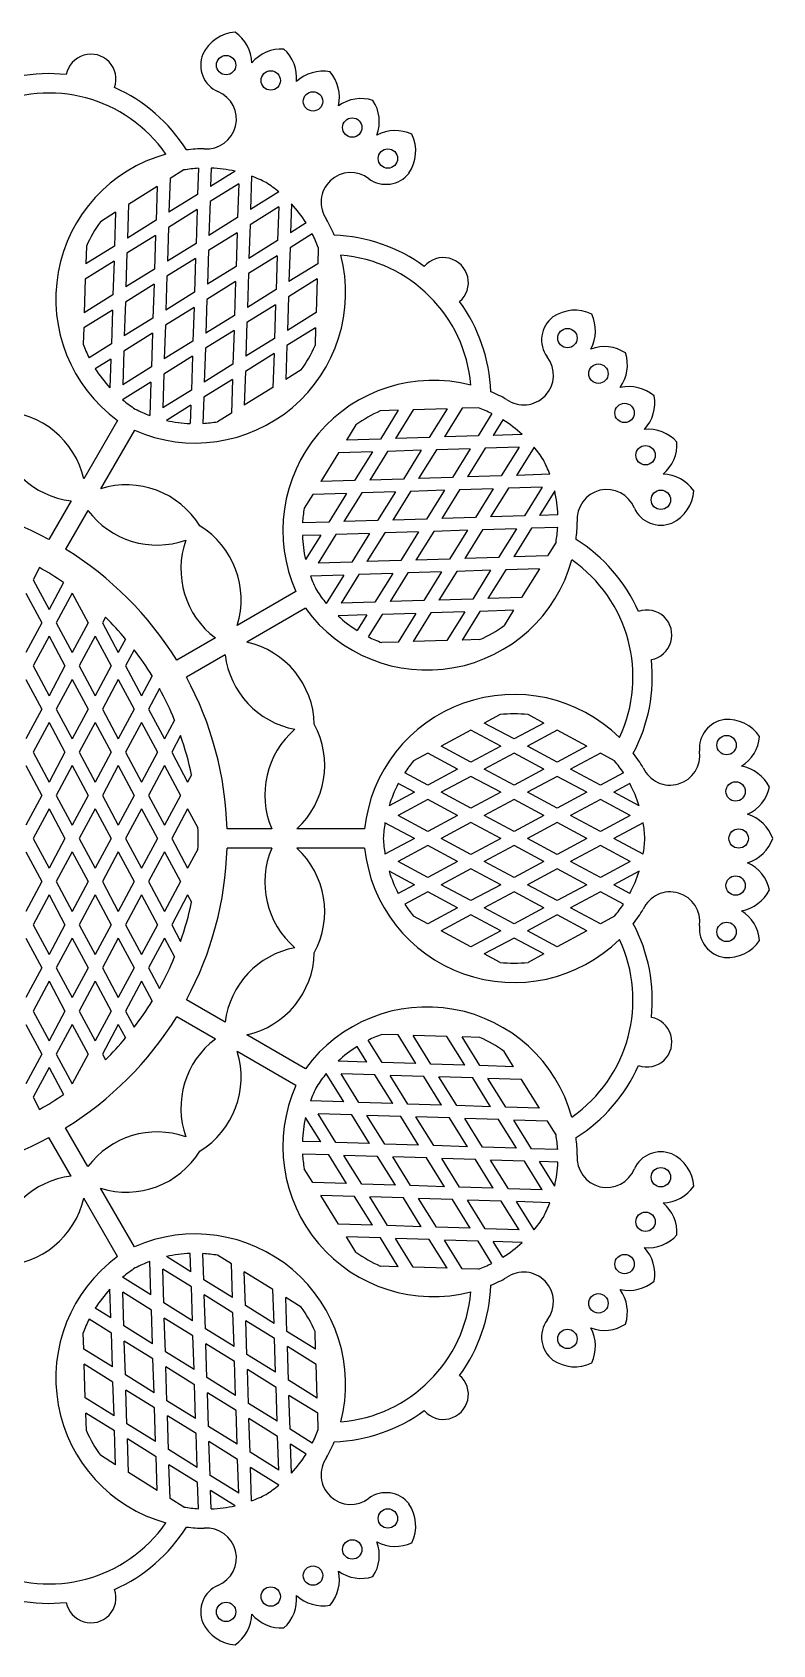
# Model space of a CAD drawing. Extents: x 153 to 783, y 35 to 230.
# Drawn here: x 258.9 to 335.3, y 49.5 to 215.8 of the extents above; entities that cross this region are included whole.
import ezdxf

# ---------------------------------------------------------------- set-up
doc = ezdxf.new("R2010")
doc.units = 0
doc.layers.get('0').update_dxf_attribs({"linetype": 'CONTINUOUS'})

msp = doc.modelspace()

# ---------------------------------------------------------------- linework, layer by layer
for p, q in [((274.554988, 201.612779), (273.133005, 200.729957)), ((276.068349, 201.787578), (275.981836, 199.085184)), ((277.369447, 201.801082), (277.308877, 199.909062)), ((279.836635, 201.478391), (277.308877, 199.909062)), ((271.805964, 199.906079), (268.845642, 198.068197)), ((271.805964, 199.906079), (271.694473, 196.423423)), ((273.133005, 200.729957), (273.021514, 197.247301)), ((280.219221, 200.185754), (277.258898, 198.347871)), ((280.219221, 200.185754), (280.107729, 196.703098)), ((281.545048, 200.971709), (281.43477, 197.526976)), ((268.845642, 198.068197), (268.73415, 194.585541)), ((275.981836, 199.085184), (273.021514, 197.247301)), ((277.258898, 198.347871), (277.147407, 194.865216)), ((284.362857, 199.344846), (281.43477, 197.526976)), ((285.655864, 198.118657), (285.560664, 195.144891)), ((267.518601, 197.244318), (265.953721, 196.272781)), ((267.518601, 197.244318), (267.407109, 193.761663)), ((271.694473, 196.423423), (268.73415, 194.585541)), ((275.931857, 197.523993), (272.971535, 195.686111)), ((275.931857, 197.523993), (275.820366, 194.041338)), ((280.107729, 196.703098), (277.147407, 194.865216)), ((284.345114, 197.803668), (281.384792, 195.965786)), ((284.345114, 197.803668), (284.233622, 194.321013)), ((271.644494, 194.862233), (268.684171, 193.024351)), ((271.644494, 194.862233), (271.533002, 191.379577)), ((272.971535, 195.686111), (272.860043, 192.203455)), ((280.05775, 195.141908), (277.097428, 193.304026)), ((280.05775, 195.141908), (279.946259, 191.659252)), ((281.384792, 195.965786), (281.2733, 192.48313)), ((287.80777, 195.00982), (285.510685, 193.583701)), ((287.168916, 196.143356), (285.560664, 195.144891)), ((264.505723, 193.764774), (264.446787, 191.923781)), ((267.407109, 193.761663), (264.446787, 191.923781)), ((268.684171, 193.024351), (268.57268, 189.541695)), ((275.820366, 194.041338), (272.860043, 192.203455)), ((277.097428, 193.304026), (276.985937, 189.82137)), ((284.233622, 194.321013), (281.2733, 192.48313)), ((285.510685, 193.583701), (285.399193, 190.101045)), ((288.41307, 193.611811), (288.359516, 191.938927)), ((267.35713, 192.200472), (264.396808, 190.36259)), ((267.35713, 192.200472), (267.245639, 188.717817)), ((271.533002, 191.379577), (268.57268, 189.541695)), ((275.770387, 192.480147), (272.810065, 190.642265)), ((275.770387, 192.480147), (275.658895, 188.997492)), ((279.946259, 191.659252), (276.985937, 189.82137)), ((284.183644, 192.759822), (281.223321, 190.92194)), ((284.183644, 192.759822), (284.072152, 189.277167)), ((288.359516, 191.938927), (285.399193, 190.101045)), ((264.396808, 190.36259), (264.285316, 186.879935)), ((271.483023, 189.818387), (268.522701, 187.980505)), ((271.483023, 189.818387), (271.371532, 186.335731)), ((272.810065, 190.642265), (272.698573, 187.15961)), ((279.89628, 190.098062), (276.935958, 188.26018)), ((279.89628, 190.098062), (279.784789, 186.615406)), ((281.223321, 190.92194), (281.11183, 187.439284)), ((288.309537, 190.377737), (285.349214, 188.539855)), ((288.309537, 190.377737), (288.198045, 186.895081)), ((267.245639, 188.717817), (264.285316, 186.879935)), ((268.522701, 187.980505), (268.411209, 184.497849)), ((275.658895, 188.997492), (272.698573, 187.15961)), ((276.935958, 188.26018), (276.824466, 184.777524)), ((284.072152, 189.277167), (281.11183, 187.439284)), ((285.349214, 188.539855), (285.237723, 185.057199)), ((267.19566, 187.156626), (264.235337, 185.318744)), ((267.19566, 187.156626), (267.084168, 183.673971)), ((271.371532, 186.335731), (268.411209, 184.497849)), ((275.608917, 187.436301), (272.648594, 185.598419)), ((275.608917, 187.436301), (275.497425, 183.953646)), ((279.784789, 186.615406), (276.824466, 184.777524)), ((284.022173, 187.715976), (281.061851, 185.878094)), ((284.022173, 187.715976), (283.910682, 184.233321)), ((288.198045, 186.895081), (285.237723, 185.057199)), ((264.235337, 185.318744), (264.181783, 183.64586)), ((271.321553, 184.774541), (268.361231, 182.936659)), ((271.321553, 184.774541), (271.210062, 181.291885)), ((272.648594, 185.598419), (272.537103, 182.115764)), ((279.73481, 185.054216), (276.774487, 183.216334)), ((279.73481, 185.054216), (279.623318, 181.57156)), ((281.061851, 185.878094), (280.950359, 182.395439)), ((288.148066, 185.333891), (285.187744, 183.496009)), ((288.148066, 185.333891), (288.08913, 183.492897)), ((267.084168, 183.673971), (264.787083, 182.247851)), ((275.497425, 183.953646), (272.537103, 182.115764)), ((276.774487, 183.216334), (276.662996, 179.733678)), ((283.910682, 184.233321), (280.950359, 182.395439)), ((285.187744, 183.496009), (285.076252, 180.013353)), ((267.034189, 182.11278), (265.425937, 181.114315)), ((267.034189, 182.11278), (266.938989, 179.139014)), ((268.361231, 182.936659), (268.249739, 179.454003)), ((275.447446, 182.392455), (272.487124, 180.554573)), ((275.447446, 182.392455), (275.335955, 178.9098)), ((279.623318, 181.57156), (276.662996, 179.733678)), ((283.860703, 182.67213), (280.90038, 180.834248)), ((283.860703, 182.67213), (283.749211, 179.189475)), ((271.160083, 179.730695), (268.231996, 177.912826)), ((271.210062, 181.291885), (268.249739, 179.454003)), ((271.160083, 179.730695), (271.049805, 176.285963)), ((272.487124, 180.554573), (272.375632, 177.071918)), ((279.573339, 180.01037), (276.613017, 178.172488)), ((279.573339, 180.01037), (279.461848, 176.527714)), ((280.90038, 180.834248), (280.788889, 177.351593)), ((286.641132, 180.98489), (285.076252, 180.013353)), ((275.335955, 178.9098), (272.375632, 177.071918)), ((276.613017, 178.172488), (276.526504, 175.470093)), ((283.749211, 179.189475), (280.788889, 177.351593)), ((275.285976, 177.348609), (272.758219, 175.77928)), ((275.285976, 177.348609), (275.225406, 175.456589)), ((279.461848, 176.527714), (278.039865, 175.644893)), ((296.661365, 176.820592), (294.820371, 176.761655)), ((296.661365, 176.820592), (294.823483, 173.860269)), ((298.222556, 176.870571), (296.384674, 173.910248)), ((301.705211, 176.982062), (298.222556, 176.870571)), ((301.705211, 176.982062), (299.867329, 174.02174)), ((303.266402, 177.032041), (301.42852, 174.071719)), ((304.939285, 177.085596), (303.266402, 177.032041)), ((306.337294, 176.480296), (304.911175, 174.18321)), ((267.722297, 175.776275), (264.235483, 169.736936)), ((269.454348, 174.776275), (265.967533, 168.736936)), ((292.312365, 175.313657), (291.340828, 173.748778)), ((307.470831, 175.841442), (306.472365, 174.233189)), ((294.823483, 173.860269), (291.340828, 173.748778)), ((299.867329, 174.02174), (296.384674, 173.910248)), ((304.911175, 174.18321), (301.42852, 174.071719)), ((309.131143, 173.017639), (305.648487, 172.906148)), ((309.446132, 174.328389), (306.472365, 174.233189)), ((309.131143, 173.017639), (307.293261, 170.057317)), ((310.67232, 173.035383), (308.854451, 170.107296)), ((290.516949, 172.421737), (288.679067, 169.461414)), ((293.999605, 172.533228), (290.516949, 172.421737)), ((293.999605, 172.533228), (292.161723, 169.572906)), ((295.560795, 172.583207), (293.722913, 169.622885)), ((299.043451, 172.694699), (295.560795, 172.583207)), ((299.043451, 172.694699), (297.205569, 169.734376)), ((300.604641, 172.744678), (298.766759, 169.784355)), ((304.087297, 172.856169), (300.604641, 172.744678)), ((304.087297, 172.856169), (302.249415, 169.895847)), ((305.648487, 172.906148), (303.810605, 169.945826)), ((297.205569, 169.734376), (293.722913, 169.622885)), ((302.249415, 169.895847), (298.766759, 169.784355)), ((307.293261, 170.057317), (303.810605, 169.945826)), ((312.299183, 170.217573), (308.854451, 170.107296)), ((287.855189, 168.134373), (286.972367, 166.712391)), ((291.337844, 168.245865), (287.855189, 168.134373)), ((292.161723, 169.572906), (288.679067, 169.461414)), ((291.337844, 168.245865), (289.499962, 165.285542)), ((292.899035, 168.295844), (291.061153, 165.335521)), ((296.38169, 168.407335), (292.899035, 168.295844)), ((296.38169, 168.407335), (294.543808, 165.447013)), ((297.942881, 168.457314), (296.104999, 165.496992)), ((301.425536, 168.568805), (297.942881, 168.457314)), ((301.425536, 168.568805), (299.587654, 165.608483)), ((302.986727, 168.618784), (301.148845, 165.658462)), ((306.469382, 168.730276), (302.986727, 168.618784)), ((306.469382, 168.730276), (304.6315, 165.769953)), ((308.030573, 168.780255), (306.19269, 165.819932)), ((311.513228, 168.891746), (308.030573, 168.780255)), ((311.513228, 168.891746), (309.675346, 165.931424)), ((312.805865, 168.50916), (311.236536, 165.981403)), ((262.93338, 167.481628), (260.630605, 163.493105)), ((264.665431, 166.481628), (262.362656, 162.493105)), ((289.499962, 165.285542), (286.797568, 165.19903)), ((294.543808, 165.447013), (291.061153, 165.335521)), ((299.587654, 165.608483), (296.104999, 165.496992)), ((304.6315, 165.769953), (301.148845, 165.658462)), ((309.675346, 165.931424), (306.19269, 165.819932)), ((313.115053, 164.740874), (310.412658, 164.654362)), ((313.128556, 166.041973), (311.236536, 165.981403)), ((288.676084, 163.958501), (286.784064, 163.897931)), ((288.676084, 163.958501), (287.106755, 161.430744)), ((290.237274, 164.00848), (288.399392, 161.048158)), ((293.71993, 164.119972), (290.237274, 164.00848)), ((293.71993, 164.119972), (291.882048, 161.159649)), ((295.28112, 164.16995), (293.443238, 161.209628)), ((298.763776, 164.281442), (295.28112, 164.16995)), ((298.763776, 164.281442), (296.925894, 161.32112)), ((300.324966, 164.331421), (298.487084, 161.371098)), ((303.807622, 164.442912), (300.324966, 164.331421)), ((303.807622, 164.442912), (301.96974, 161.48259)), ((305.368812, 164.492891), (303.53093, 161.532569)), ((308.851468, 164.604383), (305.368812, 164.492891)), ((308.851468, 164.604383), (307.013586, 161.64406)), ((310.412658, 164.654362), (308.574776, 161.694039)), ((312.940253, 163.227513), (312.057432, 161.805531)), ((301.96974, 161.48259), (298.487084, 161.371098)), ((307.013586, 161.64406), (303.53093, 161.532569)), ((312.057432, 161.805531), (308.574776, 161.694039)), ((259.677365, 160.593291), (259.008616, 159.34432)), ((291.058169, 159.832608), (287.613437, 159.722331)), ((291.882048, 161.159649), (288.399392, 161.048158)), ((291.058169, 159.832608), (289.2403, 156.904521)), ((292.61936, 159.882587), (290.781478, 156.922265)), ((296.102015, 159.994078), (292.61936, 159.882587)), ((296.925894, 161.32112), (293.443238, 161.209628)), ((296.102015, 159.994078), (294.264133, 157.033756)), ((297.663206, 160.044057), (295.825324, 157.083735)), ((301.145861, 160.155549), (297.663206, 160.044057)), ((301.145861, 160.155549), (299.307979, 157.195226)), ((302.707052, 160.205528), (300.86917, 157.245205)), ((306.189707, 160.317019), (302.707052, 160.205528)), ((306.189707, 160.317019), (304.351825, 157.356697)), ((307.750898, 160.366998), (305.913016, 157.406676)), ((311.233553, 160.47849), (307.750898, 160.366998)), ((311.233553, 160.47849), (309.395671, 157.518167)), ((259.008616, 159.34432), (260.653389, 156.272506)), ((262.143968, 159.056344), (260.653389, 156.272506)), ((286.10375, 158.126873), (280.06441, 154.640059)), ((258.271303, 157.9673), (259.916077, 154.895486)), ((263.035474, 157.9673), (261.390701, 154.895486)), ((263.035474, 157.9673), (264.680248, 154.895486)), ((287.10375, 156.394822), (281.06441, 152.908008)), ((294.264133, 157.033756), (290.781478, 156.922265)), ((299.307979, 157.195226), (295.825324, 157.083735)), ((304.351825, 157.356697), (300.86917, 157.245205)), ((309.395671, 157.518167), (305.913016, 157.406676)), ((259.916077, 154.895486), (258.271303, 151.823672)), ((261.390701, 154.895486), (263.035474, 151.823672)), ((264.680248, 154.895486), (263.035474, 151.823672)), ((266.470093, 155.484198), (266.154872, 154.895486)), ((266.154872, 154.895486), (267.799645, 151.823672)), ((293.440255, 155.706715), (290.466489, 155.611515)), ((293.440255, 155.706715), (292.44179, 154.098462)), ((295.001445, 155.756694), (293.575326, 153.459608)), ((298.484101, 155.868185), (295.001445, 155.756694)), ((298.484101, 155.868185), (296.646219, 152.907863)), ((300.045291, 155.918164), (298.207409, 152.957842)), ((303.527947, 156.029656), (300.045291, 155.918164)), ((303.527947, 156.029656), (301.690065, 153.069333)), ((305.089137, 156.079635), (303.251255, 153.119312)), ((308.571793, 156.191126), (305.089137, 156.079635)), ((308.571793, 156.191126), (307.600255, 154.626247)), ((260.653389, 153.518466), (259.008616, 150.446652)), ((260.653389, 153.518466), (262.298162, 150.446652)), ((265.41756, 153.518466), (263.772787, 150.446652)), ((265.41756, 153.518466), (267.062333, 150.446652)), ((268.551399, 153.227664), (267.799645, 151.823672)), ((277.809102, 153.337956), (273.82058, 151.035181)), ((301.690065, 153.069333), (298.207409, 152.957842)), ((305.092249, 153.178249), (303.251255, 153.119312)), ((269.435007, 152.123867), (268.536957, 150.446652)), ((278.809102, 151.605905), (274.82058, 149.303131)), ((296.646219, 152.907863), (294.973335, 152.854308)), ((259.008616, 150.446652), (260.653389, 147.374838)), ((262.298162, 150.446652), (260.653389, 147.374838)), ((263.772787, 150.446652), (265.41756, 147.374838)), ((267.062333, 150.446652), (265.41756, 147.374838)), ((268.536957, 150.446652), (270.181731, 147.374838)), ((258.271303, 149.069632), (259.916077, 145.997818)), ((263.035474, 149.069632), (261.390701, 145.997818)), ((263.035474, 149.069632), (264.680248, 145.997818)), ((267.799645, 149.069632), (266.154872, 145.997818)), ((267.799645, 149.069632), (269.444419, 145.997818)), ((271.283867, 149.433211), (270.181731, 147.374838)), ((272.052063, 148.11387), (270.919043, 145.997818)), ((259.916077, 145.997818), (258.271303, 142.926004)), ((261.390701, 145.997818), (263.035474, 142.926004)), ((264.680248, 145.997818), (263.035474, 142.926004)), ((266.154872, 145.997818), (267.799645, 142.926004)), ((269.444419, 145.997818), (267.799645, 142.926004)), ((270.919043, 145.997818), (272.563816, 142.926004)), ((273.606692, 144.8737), (272.563816, 142.926004)), ((307.168064, 145.4312), (305.544249, 144.561743)), ((311.687877, 144.561743), (310.064061, 145.4312)), ((260.653389, 144.620798), (259.008616, 141.548984)), ((260.653389, 144.620798), (262.298162, 141.548984)), ((265.41756, 144.620798), (263.772787, 141.548984)), ((265.41756, 144.620798), (267.062333, 141.548984)), ((270.181731, 144.620798), (268.536957, 141.548984)), ((270.181731, 144.620798), (271.826504, 141.548984)), ((274.220163, 143.265392), (273.301128, 141.548984)), ((304.167229, 143.824431), (301.095415, 142.179658)), ((307.239043, 142.179658), (304.167229, 143.824431)), ((308.616063, 142.91697), (305.544249, 144.561743)), ((311.687877, 144.561743), (308.616063, 142.91697)), ((313.064897, 143.824431), (309.993083, 142.179658)), ((316.136711, 142.179658), (313.064897, 143.824431)), ((259.008616, 141.548984), (260.653389, 138.47717)), ((262.298162, 141.548984), (260.653389, 138.47717)), ((263.772787, 141.548984), (265.41756, 138.47717)), ((267.062333, 141.548984), (265.41756, 138.47717)), ((268.536957, 141.548984), (270.181731, 138.47717)), ((271.826504, 141.548984), (270.181731, 138.47717)), ((273.301128, 141.548984), (274.945902, 138.47717)), ((299.718395, 141.442346), (298.242858, 140.652283)), ((302.790209, 139.797572), (299.718395, 141.442346)), ((304.167229, 140.534885), (301.095415, 142.179658)), ((307.239043, 142.179658), (304.167229, 140.534885)), ((308.616063, 141.442346), (305.544249, 139.797572)), ((311.687877, 139.797572), (308.616063, 141.442346)), ((313.064897, 140.534885), (309.993083, 142.179658)), ((316.136711, 142.179658), (313.064897, 140.534885)), ((317.513731, 141.442346), (314.441917, 139.797572)), ((318.989268, 140.652283), (317.513731, 141.442346)), ((258.271303, 140.171964), (259.916077, 137.10015)), ((263.035474, 140.171964), (261.390701, 137.10015)), ((263.035474, 140.171964), (264.680248, 137.10015)), ((267.799645, 140.171964), (266.154872, 137.10015)), ((267.799645, 140.171964), (269.444419, 137.10015)), ((272.563816, 140.171964), (270.919043, 137.10015)), ((272.563816, 140.171964), (274.20859, 137.10015)), ((302.790209, 139.797572), (299.718395, 138.152799)), ((308.616063, 138.152799), (305.544249, 139.797572)), ((311.687877, 139.797572), (308.616063, 138.152799)), ((317.513731, 138.152799), (314.441917, 139.797572)), ((275.347053, 139.226368), (274.945902, 138.47717)), ((298.341375, 137.415487), (296.672552, 138.309042)), ((299.718395, 138.152799), (297.334796, 139.429074)), ((304.167229, 139.06026), (301.095415, 137.415487)), ((307.239043, 137.415487), (304.167229, 139.06026)), ((313.064897, 139.06026), (309.993083, 137.415487)), ((316.136711, 137.415487), (313.064897, 139.06026)), ((319.897329, 139.429074), (317.513731, 138.152799)), ((320.559573, 138.309042), (318.890751, 137.415487)), ((259.916077, 137.10015), (258.271303, 134.028336)), ((261.390701, 137.10015), (263.035474, 134.028336)), ((264.680248, 137.10015), (263.035474, 134.028336)), ((266.154872, 137.10015), (267.799645, 134.028336)), ((269.444419, 137.10015), (267.799645, 134.028336)), ((270.919043, 137.10015), (272.563816, 134.028336)), ((274.20859, 137.10015), (272.563816, 134.028336)), ((298.341375, 137.415487), (295.718417, 136.011049)), ((299.718395, 136.678175), (296.646581, 135.033401)), ((302.790209, 135.033401), (299.718395, 136.678175)), ((304.167229, 135.770714), (301.095415, 137.415487)), ((307.239043, 137.415487), (304.167229, 135.770714)), ((308.616063, 136.678175), (305.544249, 135.033401)), ((311.687877, 135.033401), (308.616063, 136.678175)), ((313.064897, 135.770714), (309.993083, 137.415487)), ((316.136711, 137.415487), (313.064897, 135.770714)), ((317.513731, 136.678175), (314.441917, 135.033401)), ((320.585544, 135.033401), (317.513731, 136.678175)), ((321.513708, 136.011049), (318.890751, 137.415487)), ((260.653389, 135.72313), (259.008616, 132.651316)), ((260.653389, 135.72313), (262.298162, 132.651316)), ((265.41756, 135.72313), (263.772787, 132.651316)), ((265.41756, 135.72313), (267.062333, 132.651316)), ((270.181731, 135.72313), (268.536957, 132.651316)), ((270.181731, 135.72313), (271.826504, 132.651316)), ((274.945902, 135.72313), (273.301128, 132.651316)), ((274.945902, 135.72313), (276.010412, 133.735028)), ((299.718395, 133.388628), (296.646581, 135.033401)), ((302.790209, 135.033401), (299.718395, 133.388628)), ((308.616063, 133.388628), (305.544249, 135.033401)), ((311.687877, 135.033401), (308.616063, 133.388628)), ((317.513731, 133.388628), (314.441917, 135.033401)), ((320.585544, 135.033401), (317.513731, 133.388628)), ((283.62002, 133.651316), (279.014471, 133.651316)), ((293.197854, 133.651316), (286.224226, 133.651316)), ((298.341375, 132.651316), (295.30301, 134.278179)), ((304.167229, 134.296089), (301.095415, 132.651316)), ((307.239043, 132.651316), (304.167229, 134.296089)), ((313.064897, 134.296089), (309.993083, 132.651316)), ((316.136711, 132.651316), (313.064897, 134.296089)), ((321.929115, 134.278179), (318.890751, 132.651316)), ((259.008616, 132.651316), (260.653389, 129.579502)), ((262.298162, 132.651316), (260.653389, 129.579502)), ((263.772787, 132.651316), (265.41756, 129.579502)), ((267.062333, 132.651316), (265.41756, 129.579502)), ((268.536957, 132.651316), (270.181731, 129.579502)), ((271.826504, 132.651316), (270.181731, 129.579502)), ((273.301128, 132.651316), (274.945902, 129.579502)), ((276.010412, 131.567604), (274.945902, 129.579502)), ((283.62002, 131.651316), (279.014471, 131.651316)), ((293.197854, 131.651316), (286.224226, 131.651316)), ((298.341375, 132.651316), (295.30301, 131.024453)), ((299.718395, 131.914004), (296.646581, 130.26923)), ((302.790209, 130.26923), (299.718395, 131.914004)), ((304.167229, 131.006543), (301.095415, 132.651316)), ((307.239043, 132.651316), (304.167229, 131.006543)), ((308.616063, 131.914004), (305.544249, 130.26923)), ((311.687877, 130.26923), (308.616063, 131.914004)), ((313.064897, 131.006543), (309.993083, 132.651316)), ((316.136711, 132.651316), (313.064897, 131.006543)), ((317.513731, 131.914004), (314.441917, 130.26923)), ((320.585544, 130.26923), (317.513731, 131.914004)), ((321.929115, 131.024453), (318.890751, 132.651316)), ((258.271303, 131.274296), (259.916077, 128.202482)), ((263.035474, 131.274296), (261.390701, 128.202482)), ((263.035474, 131.274296), (264.680248, 128.202482)), ((267.799645, 131.274296), (266.154872, 128.202482)), ((267.799645, 131.274296), (269.444419, 128.202482)), ((272.563816, 131.274296), (270.919043, 128.202482)), ((272.563816, 131.274296), (274.20859, 128.202482)), ((299.718395, 128.624457), (296.646581, 130.26923)), ((302.790209, 130.26923), (299.718395, 128.624457)), ((308.616063, 128.624457), (305.544249, 130.26923)), ((311.687877, 130.26923), (308.616063, 128.624457)), ((317.513731, 128.624457), (314.441917, 130.26923)), ((320.585544, 130.26923), (317.513731, 128.624457)), ((259.916077, 128.202482), (258.271303, 125.130668)), ((261.390701, 128.202482), (263.035474, 125.130668)), ((264.680248, 128.202482), (263.035474, 125.130668)), ((266.154872, 128.202482), (267.799645, 125.130668)), ((269.444419, 128.202482), (267.799645, 125.130668)), ((270.919043, 128.202482), (272.563816, 125.130668)), ((274.20859, 128.202482), (272.563816, 125.130668)), ((298.341375, 127.887145), (295.718417, 129.291582)), ((304.167229, 129.531918), (301.095415, 127.887145)), ((307.239043, 127.887145), (304.167229, 129.531918)), ((313.064897, 129.531918), (309.993083, 127.887145)), ((316.136711, 127.887145), (313.064897, 129.531918)), ((321.513708, 129.291582), (318.890751, 127.887145)), ((260.653389, 126.825462), (259.008616, 123.753648)), ((260.653389, 126.825462), (262.298162, 123.753648)), ((265.41756, 126.825462), (263.772787, 123.753648)), ((265.41756, 126.825462), (267.062333, 123.753648)), ((270.181731, 126.825462), (268.536957, 123.753648)), ((270.181731, 126.825462), (271.826504, 123.753648)), ((274.945902, 126.825462), (273.301128, 123.753648)), ((274.945902, 126.825462), (275.347053, 126.076264)), ((298.341375, 127.887145), (296.672552, 126.99359)), ((299.718395, 127.149833), (297.334796, 125.873558)), ((302.790209, 125.505059), (299.718395, 127.149833)), ((304.167229, 126.242372), (301.095415, 127.887145)), ((307.239043, 127.887145), (304.167229, 126.242372)), ((308.616063, 127.149833), (305.544249, 125.505059)), ((311.687877, 125.505059), (308.616063, 127.149833)), ((313.064897, 126.242372), (309.993083, 127.887145)), ((316.136711, 127.887145), (313.064897, 126.242372)), ((317.513731, 127.149833), (314.441917, 125.505059)), ((319.897329, 125.873558), (317.513731, 127.149833)), ((320.559573, 126.99359), (318.890751, 127.887145)), ((302.790209, 125.505059), (299.718395, 123.860286)), ((304.167229, 124.767747), (301.095415, 123.122974)), ((307.239043, 123.122974), (304.167229, 124.767747)), ((308.616063, 123.860286), (305.544249, 125.505059)), ((311.687877, 125.505059), (308.616063, 123.860286)), ((313.064897, 124.767747), (309.993083, 123.122974)), ((316.136711, 123.122974), (313.064897, 124.767747)), ((317.513731, 123.860286), (314.441917, 125.505059)), ((259.008616, 123.753648), (260.653389, 120.681834)), ((262.298162, 123.753648), (260.653389, 120.681834)), ((263.772787, 123.753648), (265.41756, 120.681834)), ((267.062333, 123.753648), (265.41756, 120.681834)), ((268.536957, 123.753648), (270.181731, 120.681834)), ((271.826504, 123.753648), (270.181731, 120.681834)), ((273.301128, 123.753648), (274.220163, 122.03724)), ((299.718395, 123.860286), (298.242858, 124.650348)), ((304.167229, 121.478201), (301.095415, 123.122974)), ((307.239043, 123.122974), (304.167229, 121.478201)), ((313.064897, 121.478201), (309.993083, 123.122974)), ((316.136711, 123.122974), (313.064897, 121.478201)), ((318.989268, 124.650348), (317.513731, 123.860286)), ((258.271303, 122.376628), (259.916077, 119.304814)), ((263.035474, 122.376628), (261.390701, 119.304814)), ((263.035474, 122.376628), (264.680248, 119.304814)), ((267.799645, 122.376628), (266.154872, 119.304814)), ((267.799645, 122.376628), (269.444419, 119.304814)), ((272.563816, 122.376628), (270.919043, 119.304814)), ((272.563816, 122.376628), (273.606692, 120.428932)), ((308.616063, 122.385662), (305.544249, 120.740888)), ((311.687877, 120.740888), (308.616063, 122.385662)), ((307.168064, 119.871432), (305.544249, 120.740888)), ((311.687877, 120.740888), (310.064061, 119.871432)), ((259.916077, 119.304814), (258.271303, 116.233)), ((261.390701, 119.304814), (263.035474, 116.233)), ((264.680248, 119.304814), (263.035474, 116.233)), ((266.154872, 119.304814), (267.799645, 116.233)), ((269.444419, 119.304814), (267.799645, 116.233)), ((270.919043, 119.304814), (272.052063, 117.188762)), ((260.653389, 117.927794), (259.008616, 114.85598)), ((260.653389, 117.927794), (262.298162, 114.85598)), ((265.41756, 117.927794), (263.772787, 114.85598)), ((265.41756, 117.927794), (267.062333, 114.85598)), ((270.181731, 117.927794), (268.536957, 114.85598)), ((270.181731, 117.927794), (271.283867, 115.869421)), ((259.008616, 114.85598), (260.653389, 111.784166)), ((262.298162, 114.85598), (260.653389, 111.784166)), ((263.772787, 114.85598), (265.41756, 111.784166)), ((267.062333, 114.85598), (265.41756, 111.784166)), ((268.536957, 114.85598), (269.435007, 113.178764)), ((278.809102, 113.696726), (274.82058, 115.999501)), ((258.271303, 113.47896), (259.916077, 110.407146)), ((263.035474, 113.47896), (261.390701, 110.407146)), ((263.035474, 113.47896), (264.680248, 110.407146)), ((267.799645, 113.47896), (266.154872, 110.407146)), ((267.799645, 113.47896), (268.551399, 112.074968)), ((277.809102, 111.964676), (273.82058, 114.26745)), ((287.10375, 108.90781), (281.06441, 112.394624)), ((295.001445, 109.545938), (293.575326, 111.843024)), ((296.646219, 112.394769), (294.973335, 112.448323)), ((298.484101, 109.434446), (296.646219, 112.394769)), ((300.045291, 109.384467), (298.207409, 112.34479)), ((301.690065, 112.233298), (298.207409, 112.34479)), ((303.527947, 109.272976), (301.690065, 112.233298)), ((305.089137, 109.222997), (303.251255, 112.183319)), ((305.092249, 112.124383), (303.251255, 112.183319)), ((259.916077, 110.407146), (258.271303, 107.335332)), ((261.390701, 110.407146), (263.035474, 107.335332)), ((264.680248, 110.407146), (263.035474, 107.335332)), ((266.154872, 110.407146), (266.470093, 109.818433)), ((286.10375, 107.175759), (280.06441, 110.662573)), ((293.440255, 109.595917), (292.44179, 111.204169)), ((308.571793, 109.111506), (307.600255, 110.676385)), ((260.653389, 109.030126), (259.008616, 105.958312)), ((260.653389, 109.030126), (262.143968, 106.246288)), ((291.058169, 105.470024), (289.2403, 108.398111)), ((293.440255, 109.595917), (290.466489, 109.691117)), ((292.61936, 105.420045), (290.781478, 108.380367)), ((294.264133, 108.268876), (290.781478, 108.380367)), ((296.102015, 105.308553), (294.264133, 108.268876)), ((298.484101, 109.434446), (295.001445, 109.545938)), ((299.307979, 108.107405), (295.825324, 108.218897)), ((297.663206, 105.258574), (295.825324, 108.218897)), ((303.527947, 109.272976), (300.045291, 109.384467)), ((308.571793, 109.111506), (305.089137, 109.222997)), ((301.145861, 105.147083), (299.307979, 108.107405)), ((302.707052, 105.097104), (300.86917, 108.057426)), ((304.351825, 107.945935), (300.86917, 108.057426)), ((306.189707, 104.985612), (304.351825, 107.945935)), ((307.750898, 104.935633), (305.913016, 107.895956)), ((309.395671, 107.784464), (305.913016, 107.895956)), ((311.233553, 104.824142), (309.395671, 107.784464)), ((259.008616, 105.958312), (259.677365, 104.709341)), ((291.058169, 105.470024), (287.613437, 105.580301)), ((296.102015, 105.308553), (292.61936, 105.420045)), ((301.145861, 105.147083), (297.663206, 105.258574)), ((306.189707, 104.985612), (302.707052, 105.097104)), ((311.233553, 104.824142), (307.750898, 104.935633)), ((288.676084, 101.344131), (287.106755, 103.871888)), ((290.237274, 101.294152), (288.399392, 104.254474)), ((291.882048, 104.142983), (288.399392, 104.254474)), ((293.71993, 101.18266), (291.882048, 104.142983)), ((296.925894, 103.981512), (293.443238, 104.093004)), ((295.28112, 101.132681), (293.443238, 104.093004)), ((298.763776, 101.02119), (296.925894, 103.981512)), ((300.324966, 100.971211), (298.487084, 103.931533)), ((301.96974, 103.820042), (298.487084, 103.931533)), ((303.807622, 100.859719), (301.96974, 103.820042)), ((307.013586, 103.658571), (303.53093, 103.770063)), ((305.368812, 100.80974), (303.53093, 103.770063)), ((308.851468, 100.698249), (307.013586, 103.658571)), ((310.412658, 100.64827), (308.574776, 103.608592)), ((312.057432, 103.497101), (308.574776, 103.608592)), ((312.940253, 102.075118), (312.057432, 103.497101)), ((262.93338, 97.821004), (260.630605, 101.809527)), ((264.665431, 98.821004), (262.362656, 102.809527)), ((288.676084, 101.344131), (286.784064, 101.404701)), ((289.499962, 100.01709), (286.797568, 100.103602)), ((291.337844, 97.056767), (289.499962, 100.01709)), ((293.71993, 101.18266), (290.237274, 101.294152)), ((294.543808, 99.855619), (291.061153, 99.967111)), ((292.899035, 97.006788), (291.061153, 99.967111)), ((296.38169, 96.895297), (294.543808, 99.855619)), ((298.763776, 101.02119), (295.28112, 101.132681)), ((297.942881, 96.845318), (296.104999, 99.80564)), ((299.587654, 99.694149), (296.104999, 99.80564)), ((303.807622, 100.859719), (300.324966, 100.971211)), ((308.851468, 100.698249), (305.368812, 100.80974)), ((313.115053, 100.561757), (310.412658, 100.64827)), ((287.855189, 97.168259), (286.972367, 98.590241)), ((301.425536, 96.733826), (299.587654, 99.694149)), ((304.6315, 99.532678), (301.148845, 99.64417)), ((302.986727, 96.683847), (301.148845, 99.64417)), ((306.469382, 96.572356), (304.6315, 99.532678)), ((308.030573, 96.522377), (306.19269, 99.482699)), ((309.675346, 99.371208), (306.19269, 99.482699)), ((311.513228, 96.410885), (309.675346, 99.371208)), ((313.128556, 99.260659), (311.236536, 99.321229)), ((312.805865, 96.793472), (311.236536, 99.321229)), ((269.454348, 90.526357), (265.967533, 96.565696)), ((291.337844, 97.056767), (287.855189, 97.168259)), ((296.38169, 96.895297), (292.899035, 97.006788)), ((301.425536, 96.733826), (297.942881, 96.845318)), ((306.469382, 96.572356), (302.986727, 96.683847)), ((311.513228, 96.410885), (308.030573, 96.522377)), ((267.722297, 89.526357), (264.235483, 95.565696)), ((290.516949, 92.880895), (288.679067, 95.841217)), ((292.161723, 95.729726), (288.679067, 95.841217)), ((293.999605, 92.769404), (292.161723, 95.729726)), ((295.560795, 92.719425), (293.722913, 95.679747)), ((297.205569, 95.568256), (293.722913, 95.679747)), ((299.043451, 92.607933), (297.205569, 95.568256)), ((302.249415, 95.406785), (298.766759, 95.518277)), ((300.604641, 92.557954), (298.766759, 95.518277)), ((304.087297, 92.446463), (302.249415, 95.406785)), ((305.648487, 92.396484), (303.810605, 95.356806)), ((307.293261, 95.245315), (303.810605, 95.356806)), ((309.131143, 92.284992), (307.293261, 95.245315)), ((312.299183, 95.085058), (308.854451, 95.195336)), ((310.67232, 92.267249), (308.854451, 95.195336)), ((293.999605, 92.769404), (290.516949, 92.880895)), ((294.823483, 91.442362), (291.340828, 91.553854)), ((292.312365, 89.988975), (291.340828, 91.553854)), ((299.043451, 92.607933), (295.560795, 92.719425)), ((304.087297, 92.446463), (300.604641, 92.557954)), ((309.131143, 92.284992), (305.648487, 92.396484)), ((275.285976, 87.954022), (275.225406, 89.846042)), ((276.613017, 87.130144), (276.526504, 89.832538)), ((296.661365, 88.48204), (294.823483, 91.442362)), ((299.867329, 91.280892), (296.384674, 91.392384)), ((298.222556, 88.432061), (296.384674, 91.392384)), ((301.705211, 88.32057), (299.867329, 91.280892)), ((304.911175, 91.119422), (301.42852, 91.230913)), ((303.266402, 88.270591), (301.42852, 91.230913)), ((306.337294, 88.822336), (304.911175, 91.119422)), ((307.470831, 89.46119), (306.472365, 91.069443)), ((309.446132, 90.974242), (306.472365, 91.069443)), ((271.160083, 85.571937), (271.049805, 89.016669)), ((272.487124, 84.748059), (272.375632, 88.230714)), ((275.335955, 86.392832), (272.375632, 88.230714)), ((275.285976, 87.954022), (272.758219, 89.523351)), ((279.461848, 88.774917), (278.039865, 89.657739)), ((279.573339, 85.292262), (279.461848, 88.774917)), ((296.661365, 88.48204), (294.820371, 88.540976)), ((301.705211, 88.32057), (298.222556, 88.432061)), ((304.939285, 88.217036), (303.266402, 88.270591)), ((271.160083, 85.571937), (268.231996, 87.389806)), ((279.573339, 85.292262), (276.613017, 87.130144)), ((280.90038, 84.468384), (280.788889, 87.951039)), ((283.749211, 86.113157), (280.788889, 87.951039)), ((267.034189, 83.189851), (266.938989, 86.163618)), ((268.361231, 82.365973), (268.249739, 85.848629)), ((271.210062, 84.010746), (268.249739, 85.848629)), ((275.447446, 82.910176), (275.335955, 86.392832)), ((279.623318, 83.731071), (276.662996, 85.568954)), ((276.774487, 82.086298), (276.662996, 85.568954)), ((283.860703, 82.630501), (283.749211, 86.113157)), ((285.187744, 81.806623), (285.076252, 85.289279)), ((286.641132, 84.317741), (285.076252, 85.289279)), ((267.034189, 83.189851), (265.425937, 84.188316)), ((271.321553, 80.528091), (271.210062, 84.010746)), ((275.447446, 82.910176), (272.487124, 84.748059)), ((275.497425, 81.348986), (272.537103, 83.186868)), ((272.648594, 79.704213), (272.537103, 83.186868)), ((279.73481, 80.248416), (279.623318, 83.731071)), ((283.860703, 82.630501), (280.90038, 84.468384)), ((264.235337, 79.983888), (264.181783, 81.656771)), ((267.084168, 81.628661), (264.787083, 83.05478)), ((267.19566, 78.146005), (267.084168, 81.628661)), ((271.321553, 80.528091), (268.361231, 82.365973)), ((279.73481, 80.248416), (276.774487, 82.086298)), ((281.061851, 79.424538), (280.950359, 82.907193)), ((283.910682, 81.069311), (280.950359, 82.907193)), ((288.148066, 79.968741), (285.187744, 81.806623)), ((288.148066, 79.968741), (288.08913, 81.809735)), ((267.19566, 78.146005), (264.235337, 79.983888)), ((271.371532, 78.9669), (268.411209, 80.804783)), ((268.522701, 77.322127), (268.411209, 80.804783)), ((275.608917, 77.86633), (275.497425, 81.348986)), ((276.935958, 77.042452), (276.824466, 80.525108)), ((279.784789, 78.687225), (276.824466, 80.525108)), ((284.022173, 77.586655), (283.910682, 81.069311)), ((285.349214, 76.762777), (285.237723, 80.245433)), ((288.198045, 78.40755), (285.237723, 80.245433)), ((264.396808, 74.940042), (264.285316, 78.422697)), ((267.245639, 76.584815), (264.285316, 78.422697)), ((271.483023, 75.484245), (271.371532, 78.9669)), ((275.608917, 77.86633), (272.648594, 79.704213)), ((279.89628, 75.20457), (279.784789, 78.687225)), ((284.022173, 77.586655), (281.061851, 79.424538)), ((288.309537, 74.924895), (288.198045, 78.40755)), ((267.35713, 73.102159), (267.245639, 76.584815)), ((271.483023, 75.484245), (268.522701, 77.322127)), ((272.810065, 74.660367), (272.698573, 78.143022)), ((275.658895, 76.30514), (272.698573, 78.143022)), ((279.89628, 75.20457), (276.935958, 77.042452)), ((284.072152, 76.025465), (281.11183, 77.863347)), ((281.223321, 74.380692), (281.11183, 77.863347)), ((288.309537, 74.924895), (285.349214, 76.762777)), ((267.35713, 73.102159), (264.396808, 74.940042)), ((268.684171, 72.278281), (268.57268, 75.760937)), ((271.533002, 73.923054), (268.57268, 75.760937)), ((275.770387, 72.822484), (275.658895, 76.30514)), ((279.946259, 73.64338), (276.985937, 75.481262)), ((277.097428, 71.998606), (276.985937, 75.481262)), ((284.183644, 72.542809), (284.072152, 76.025465)), ((285.510685, 71.718931), (285.399193, 75.201587)), ((288.359516, 73.363705), (285.399193, 75.201587)), ((267.407109, 71.540969), (264.446787, 73.378851)), ((264.505723, 71.537857), (264.446787, 73.378851)), ((271.644494, 70.440399), (271.533002, 73.923054)), ((275.770387, 72.822484), (272.810065, 74.660367)), ((280.05775, 70.160724), (279.946259, 73.64338)), ((284.183644, 72.542809), (281.223321, 74.380692)), ((288.41307, 71.690821), (288.359516, 73.363705)), ((267.518601, 68.058313), (267.407109, 71.540969)), ((271.644494, 70.440399), (268.684171, 72.278281)), ((275.820366, 71.261294), (272.860043, 73.099176)), ((272.971535, 69.616521), (272.860043, 73.099176)), ((280.05775, 70.160724), (277.097428, 71.998606)), ((281.384792, 69.336846), (281.2733, 72.819501)), ((284.233622, 70.981619), (281.2733, 72.819501)), ((287.80777, 70.292812), (285.510685, 71.718931)), ((271.694473, 68.879209), (268.73415, 70.717091)), ((268.845642, 67.234435), (268.73415, 70.717091)), ((275.931857, 67.778638), (275.820366, 71.261294)), ((277.258898, 66.95476), (277.147407, 70.437416)), ((280.107729, 68.599534), (277.147407, 70.437416)), ((284.345114, 67.498964), (284.233622, 70.981619)), ((287.168916, 69.159276), (285.560664, 70.157741)), ((285.655864, 67.183974), (285.560664, 70.157741)), ((267.518601, 68.058313), (265.953721, 69.029851)), ((271.805964, 65.396553), (271.694473, 68.879209)), ((275.931857, 67.778638), (272.971535, 69.616521)), ((280.219221, 65.116878), (280.107729, 68.599534)), ((284.345114, 67.498964), (281.384792, 69.336846)), ((271.805964, 65.396553), (268.845642, 67.234435)), ((275.981836, 66.217448), (273.021514, 68.05533)), ((273.133005, 64.572675), (273.021514, 68.05533)), ((280.219221, 65.116878), (277.258898, 66.95476)), ((284.362857, 65.957786), (281.43477, 67.775655)), ((281.545048, 64.330923), (281.43477, 67.775655)), ((276.068349, 63.515054), (275.981836, 66.217448)), ((277.369447, 63.50155), (277.308877, 65.39357)), ((279.836635, 63.824241), (277.308877, 65.39357)), ((274.554988, 63.689853), (273.133005, 64.572675))]:
    msp.add_line(p, q)
for centre in [(278.915607, 212.427333), (283.516858, 210.844828), (287.877967, 208.686921), (291.927325, 205.989043), (295.59844, 202.795495), (314.122969, 184.270965), (317.316518, 180.59985), (320.014395, 176.550493), (322.172303, 172.189384), (323.754808, 167.588132), (330.535256, 142.283154), (331.465392, 137.507101), (331.777144, 132.651316), (331.465392, 127.795531), (330.535256, 123.019478), (323.754808, 97.7145), (322.172303, 93.113248), (320.014395, 88.752139), (317.316518, 84.702782), (314.122969, 81.031666), (295.59844, 62.507137), (291.927325, 59.313589), (287.877967, 56.615711), (283.516858, 54.457803), (278.915607, 52.875299)]:
    msp.add_circle(centre, 1)
for centre, radius, start, end in [((280.133721, 211.819214), 4.011398, 94.139399, 154.271467), ((277.557587, 212.524261), 4.011398, 1.874741, 55.248356), ((264.96661, 210.978924), 2.583255, 340.567896, 169.432104), ((279.307731, 212.432522), 3.007082, 157.900503, 245.669844), ((284.647208, 210.085933), 4.011398, 86.792461, 140.166076), ((282.182383, 211.11462), 4.011398, 354.527802, 47.901417), ((260.64068, 194.834334), 16.71411, 83.864208, 118.059778), ((288.901991, 207.78971), 4.011398, 79.445522, 132.819137), ((286.588948, 209.125146), 4.011398, 347.180863, 40.554478), ((260.64068, 194.834334), 16.71411, 31.940222, 66.135792), ((276.926237, 206.855006), 3.058914, 264.687425, 68.066541), ((260.64068, 194.834334), 14.71411, 34.868192, 115.131808), ((292.828209, 204.968249), 4.011398, 72.098583, 125.472198), ((290.704927, 206.588507), 4.011398, 339.833924, 33.207539), ((296.361391, 201.667879), 4.011398, 64.751644, 118.125259), ((294.462736, 203.546354), 4.011398, 325.728533, 25.860601), ((276.858906, 188.304665), 15.506069, 105.50741, 233.897762), ((276.858906, 188.304665), 15.506069, 90.797756, 97.539788), ((276.858906, 188.304665), 13.506069, 93.355638, 99.82177), ((276.858906, 188.304665), 13.506069, 77.263162, 87.833652), ((291.767348, 198.286486), 3.058914, 51.933459, 215.312575), ((295.406872, 203.137679), 3.007082, 234.330156, 322.099497), ((276.858906, 188.304665), 13.506069, 62.751463, 69.698168), ((275.735947, 188.953006), 13.506069, 50.301832, 57.248537), ((275.735947, 188.953006), 13.506069, 32.166348, 42.736838), ((275.735947, 188.953006), 15.506069, 22.460212, 29.202244), ((276.858906, 188.304665), 13.506069, 143.845438, 156.154562), ((275.735947, 188.953006), 13.506069, 20.17823, 26.644362), ((289.499919, 178.172444), 16.71411, 53.864208, 88.059778), ((275.735947, 188.953006), 15.506069, 246.102238, 14.49259), ((289.499919, 178.172444), 14.71411, 4.868192, 85.131808), ((301.318579, 189.991105), 2.583255, 310.567896, 139.432104), ((289.499919, 178.172444), 16.71411, 1.940222, 36.135792), ((314.465153, 184.079397), 3.007082, 127.900503, 215.669844), ((314.873828, 183.135261), 4.011398, 64.139399, 124.271467), ((312.995354, 185.033917), 4.011398, 331.874741, 25.248356), ((276.858906, 188.304665), 13.506069, 200.17823, 206.644362), ((275.735947, 188.953006), 13.506069, 323.845438, 336.154562), ((317.915981, 179.377453), 4.011398, 56.792461, 110.166076), ((309.613961, 180.439873), 3.058914, 234.687425, 38.066541), ((316.295724, 181.500734), 4.011398, 324.527802, 17.901417), ((276.858906, 188.304665), 13.506069, 212.166348, 222.736838), ((300.28048, 164.408473), 15.506069, 75.50741, 203.897762), ((300.28048, 164.408473), 15.506069, 60.797756, 67.539788), ((320.452621, 175.261473), 4.011398, 49.445522, 102.819137), ((319.117184, 177.574517), 4.011398, 317.180863, 10.554478), ((255.537278, 167.773789), 8.91699, 12.718318, 88.451414), ((276.858906, 188.304665), 13.506069, 230.301832, 237.248537), ((275.735947, 188.953006), 13.506069, 242.751463, 249.698168), ((300.28048, 164.408473), 13.506069, 113.845438, 126.154562), ((300.28048, 164.408473), 13.506069, 63.355638, 69.82177), ((264.008639, 176.33355), 8.91699, 190.601153, 263.074107), ((275.735947, 188.953006), 13.506069, 257.263162, 267.833652), ((275.735947, 188.953006), 13.506069, 273.355638, 279.82177), ((300.28048, 164.408473), 13.506069, 47.263162, 57.833652), ((322.442094, 170.854908), 4.011398, 42.098583, 95.472198), ((300.28048, 164.408473), 13.506069, 32.751463, 39.698168), ((321.413407, 173.319733), 4.011398, 309.833924, 3.207539), ((299.63214, 165.531431), 13.506069, 20.301832, 27.248537), ((323.851735, 166.230113), 4.011398, 34.751644, 88.125259), ((268.6165, 160.222496), 8.91699, 31.548586, 107.281682), ((299.63214, 165.531431), 13.506069, 2.166348, 12.736838), ((318.18248, 165.598762), 3.058914, 21.933459, 185.312575), ((323.146689, 168.806247), 4.011398, 295.728533, 355.860601), ((243.97879, 132.651316), 35.049948, 61.634911, 88.365089), ((271.793791, 171.838791), 8.91699, 216.925893, 289.398847), ((300.28048, 164.408473), 13.506069, 170.17823, 176.644362), ((323.759997, 167.980256), 3.007082, 204.330156, 292.099497), ((271.54997, 157.289026), 8.91699, 342.718318, 58.451414), ((299.63214, 165.531431), 13.506069, 350.17823, 356.644362), ((299.63214, 165.531431), 15.506069, 352.460212, 359.202244), ((283.166266, 160.466316), 8.91699, 160.601153, 233.074107), ((300.28048, 164.408473), 13.506069, 182.166348, 192.736838), ((306.161808, 149.313205), 16.71411, 23.864208, 58.059778), ((243.97879, 132.651316), 35.049948, 31.634911, 58.365089), ((299.63214, 165.531431), 15.506069, 216.102238, 344.49259), ((306.161808, 149.313205), 14.71411, 334.868192, 55.131808), ((243.97879, 132.651316), 32.049948, 55.47421, 60.671517), ((300.28048, 164.408473), 13.506069, 200.301832, 207.248537), ((299.63214, 165.531431), 13.506069, 212.751463, 219.698168), ((243.97879, 132.651316), 32.049948, 39.941771, 45.431795), ((299.63214, 165.531431), 13.506069, 227.263162, 237.833652), ((322.306399, 153.639135), 2.583255, 280.567896, 109.432104), ((299.63214, 165.531431), 13.506069, 243.355638, 249.82177), ((299.63214, 165.531431), 13.506069, 293.845438, 306.154562), ((243.97879, 132.651316), 32.049948, 31.575181, 37.413924), ((287.661025, 152.681165), 8.91699, 186.925893, 259.398847), ((279.101263, 144.209803), 8.91699, 1.548586, 77.281682), ((306.161808, 149.313205), 16.71411, 331.940222, 6.135792), ((243.97879, 132.651316), 32.049948, 22.417593, 28.845653), ((243.97879, 132.651316), 35.049948, 1.634911, 28.365089), ((308.616063, 132.002975), 15.506069, 45.50741, 173.897762), ((308.616063, 132.002975), 13.506069, 83.845438, 96.154562), ((330.735812, 141.946159), 3.007082, 97.900503, 185.669844), ((330.617667, 140.924176), 4.011398, 34.139399, 94.271467), ((243.97879, 132.651316), 32.049948, 11.83829, 19.339984), ((291.82364, 137.146075), 8.91699, 130.601153, 203.074107), ((280.174988, 140.202608), 8.91699, 312.718318, 28.451414), ((329.940188, 143.507697), 4.011398, 301.874741, 355.248356), ((308.616063, 132.002975), 15.506069, 30.797756, 37.539788), ((324.714794, 141.219835), 3.058914, 204.687425, 8.066541), ((308.616063, 132.002975), 13.506069, 140.17823, 146.644362), ((308.616063, 132.002975), 13.506069, 33.355638, 39.82177), ((331.373344, 136.148742), 4.011398, 26.792461, 80.166076), ((308.616063, 132.002975), 13.506069, 152.166348, 162.736838), ((308.616063, 132.002975), 13.506069, 17.263162, 27.833652), ((331.031801, 138.797686), 4.011398, 294.527802, 347.901417), ((331.512149, 131.31588), 4.011398, 19.445522, 72.819137), ((243.97879, 132.651316), 32.049948, 358.062275, 1.937725), ((308.616063, 132.002975), 13.506069, 170.301832, 177.248537), ((308.616063, 132.002975), 13.506069, 2.751463, 9.698168), ((243.97879, 132.651316), 35.049948, 331.634911, 358.365089), ((291.82364, 128.156557), 8.91699, 156.925893, 229.398847), ((280.174988, 125.100023), 8.91699, 331.548586, 47.281682), ((308.616063, 133.299656), 15.506069, 186.102238, 314.49259), ((308.616063, 133.299656), 13.506069, 182.751463, 189.698168), ((308.616063, 133.299656), 13.506069, 350.301832, 357.248537), ((331.512149, 133.986752), 4.011398, 287.180863, 340.554478), ((331.031801, 126.504945), 4.011398, 12.098583, 65.472198), ((308.616063, 133.299656), 13.506069, 197.263162, 207.833652), ((308.616063, 133.299656), 13.506069, 332.166348, 342.736838), ((324.714794, 124.082796), 3.058914, 351.933459, 155.312575), ((331.373344, 129.15389), 4.011398, 279.833924, 333.207539), ((243.97879, 132.651316), 32.049948, 340.660016, 348.16171), ((308.616063, 133.299656), 13.506069, 213.355638, 219.82177), ((308.616063, 133.299656), 13.506069, 320.17823, 326.644362), ((308.616063, 133.299656), 15.506069, 322.460212, 329.202244), ((329.940188, 121.794934), 4.011398, 4.751644, 58.125259), ((306.161808, 115.989426), 16.71411, 353.864208, 28.059778), ((330.735812, 123.356473), 3.007082, 174.330156, 262.099497), ((306.161808, 115.989426), 14.71411, 304.868192, 25.131808), ((330.617667, 124.378455), 4.011398, 265.728533, 325.860601), ((243.97879, 132.651316), 32.049948, 331.154347, 337.582407), ((287.661025, 112.621467), 8.91699, 100.601153, 173.074107), ((279.101263, 121.092828), 8.91699, 282.718318, 358.451414), ((308.616063, 133.299656), 13.506069, 263.845438, 276.154562), ((243.97879, 132.651316), 32.049948, 322.586076, 328.424819), ((299.63214, 99.7712), 15.506069, 15.50741, 143.897762), ((243.97879, 132.651316), 35.049948, 301.634911, 328.365089), ((322.306399, 111.663496), 2.583255, 250.567896, 79.432104), ((243.97879, 132.651316), 32.049948, 314.568205, 320.058229), ((283.166266, 104.836316), 8.91699, 126.925893, 199.398847), ((299.63214, 99.7712), 13.506069, 110.17823, 116.644362), ((299.63214, 99.7712), 13.506069, 53.845438, 66.154562), ((271.54997, 108.013606), 8.91699, 301.548586, 17.281682), ((299.63214, 99.7712), 13.506069, 122.166348, 132.736838), ((299.63214, 99.7712), 13.506069, 140.301832, 147.248537), ((306.161808, 115.989426), 16.71411, 301.940222, 336.135792), ((300.28048, 100.894159), 15.506069, 156.102238, 284.49259), ((300.28048, 100.894159), 13.506069, 152.751463, 159.698168), ((243.97879, 132.651316), 32.049948, 299.328483, 304.52579), ((300.28048, 100.894159), 13.506069, 167.263162, 177.833652), ((243.97879, 132.651316), 35.049948, 271.634911, 298.365089), ((271.793791, 93.463841), 8.91699, 70.601153, 143.074107), ((299.63214, 99.7712), 13.506069, 3.355638, 9.82177), ((299.63214, 99.7712), 15.506069, 0.797756, 7.539788), ((268.6165, 105.080136), 8.91699, 252.718318, 328.451414), ((300.28048, 100.894159), 13.506069, 183.355638, 189.82177), ((318.18248, 99.70387), 3.058914, 174.687425, 338.066541), ((323.759997, 97.322375), 3.007082, 67.900503, 155.669844), ((323.146689, 96.496385), 4.011398, 4.139399, 64.271467), ((299.63214, 99.7712), 13.506069, 347.263162, 357.833652), ((264.008639, 88.969081), 8.91699, 96.925893, 169.398847), ((323.851735, 99.072519), 4.011398, 271.874741, 325.248356), ((255.537278, 97.528843), 8.91699, 271.548586, 347.281682), ((299.63214, 99.7712), 13.506069, 332.751463, 339.698168), ((321.413407, 91.982899), 4.011398, 356.792461, 50.166076), ((300.28048, 100.894159), 13.506069, 320.301832, 327.248537), ((275.735947, 76.349626), 15.506069, 345.50741, 113.897762), ((322.442094, 94.447724), 4.011398, 264.527802, 317.901417), ((275.735947, 76.349626), 13.506069, 92.166348, 102.736838), ((275.735947, 76.349626), 13.506069, 80.17823, 86.644362), ((300.28048, 100.894159), 13.506069, 233.845438, 246.154562), ((300.28048, 100.894159), 13.506069, 302.166348, 312.736838), ((319.117184, 87.728115), 4.011398, 349.445522, 42.819137), ((276.858906, 76.997966), 15.506069, 126.102238, 254.49259), ((276.858906, 76.997966), 13.506069, 122.751463, 129.698168), ((275.735947, 76.349626), 13.506069, 110.301832, 117.248537), ((300.28048, 100.894159), 13.506069, 290.17823, 296.644362), ((289.499919, 87.130188), 16.71411, 323.864208, 358.059778), ((300.28048, 100.894159), 15.506069, 292.460212, 299.202244), ((309.613961, 84.862759), 3.058914, 321.933459, 125.312575), ((320.452621, 90.041158), 4.011398, 257.180863, 310.554478), ((276.858906, 76.997966), 13.506069, 137.263162, 147.833652), ((289.499919, 87.130188), 14.71411, 274.868192, 355.131808), ((316.295724, 83.801898), 4.011398, 342.098583, 35.472198), ((275.735947, 76.349626), 13.506069, 23.845438, 36.154562), ((276.858906, 76.997966), 13.506069, 153.355638, 159.82177), ((314.465153, 81.223235), 3.007082, 144.330156, 232.099497), ((317.915981, 85.925179), 4.011398, 249.833924, 303.207539), ((312.995354, 80.268715), 4.011398, 334.751644, 28.125259), ((314.873828, 82.16737), 4.011398, 235.728533, 295.860601), ((301.318579, 75.311527), 2.583255, 220.567896, 49.432104), ((289.499919, 87.130188), 16.71411, 271.940222, 306.135792), ((276.858906, 76.997966), 13.506069, 203.845438, 216.154562), ((275.735947, 76.349626), 13.506069, 333.355638, 339.82177), ((275.735947, 76.349626), 15.506069, 330.797756, 337.539788), ((275.735947, 76.349626), 13.506069, 317.263162, 327.833652), ((291.767348, 67.016146), 3.058914, 144.687425, 308.066541), ((276.858906, 76.997966), 13.506069, 290.301832, 297.248537), ((275.735947, 76.349626), 13.506069, 302.751463, 309.698168), ((295.406872, 62.164953), 3.007082, 37.900503, 125.669844), ((276.858906, 76.997966), 13.506069, 260.17823, 266.644362), ((276.858906, 76.997966), 13.506069, 272.166348, 282.736838), ((294.462736, 61.756278), 4.011398, 334.139399, 34.271467), ((260.64068, 70.468298), 14.71411, 244.868192, 325.131808), ((260.64068, 70.468298), 16.71411, 293.864208, 328.059778), ((276.858906, 76.997966), 15.506069, 262.460212, 269.202244), ((276.926237, 58.447626), 3.058914, 291.933459, 95.312575), ((290.704927, 58.714125), 4.011398, 326.792461, 20.166076), ((296.361391, 63.634753), 4.011398, 241.874741, 295.248356), ((286.588948, 56.177486), 4.011398, 319.445522, 12.819137), ((292.828209, 60.334383), 4.011398, 234.527802, 287.901417), ((260.64068, 70.468298), 16.71411, 241.940222, 276.135792), ((264.96661, 54.323708), 2.583255, 190.567896, 19.432104), ((279.307731, 52.87011), 3.007082, 114.330156, 202.099497), ((282.182383, 54.188012), 4.011398, 312.098583, 5.472198), ((288.901991, 57.512922), 4.011398, 227.180863, 280.554478), ((280.133721, 53.483418), 4.011398, 205.728533, 265.860601), ((277.557587, 52.778371), 4.011398, 304.751644, 358.125259), ((284.647208, 55.216699), 4.011398, 219.833924, 273.207539)]:
    msp.add_arc(centre, radius, start, end)

doc.saveas('drawing.dxf')
